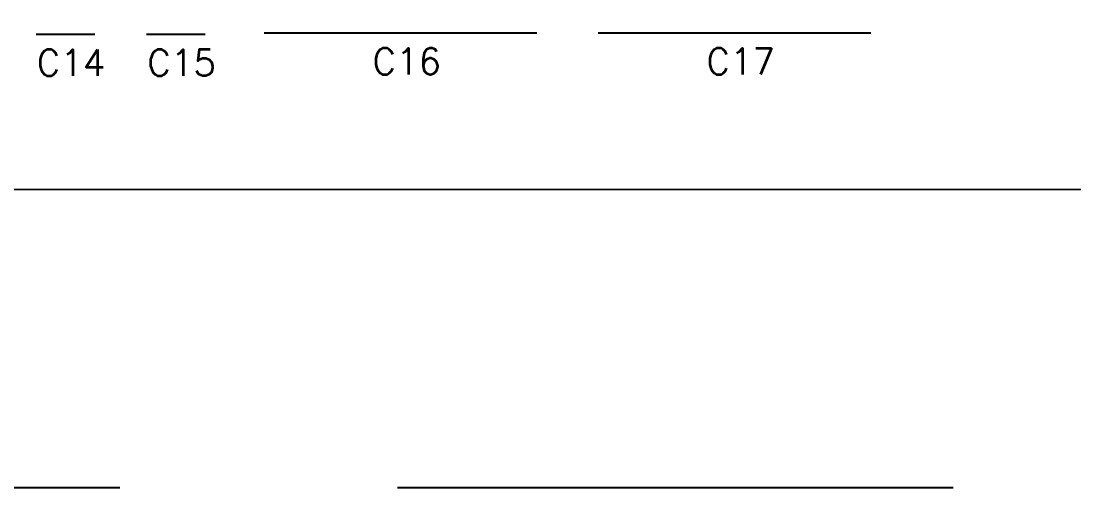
# Model space of a CAD drawing. Header units: inches. Extents: x 75782 to 87231, y -34126 to -18655.
# Drawn here: x 79016.2 to 79256.9, y -19951.6 to -19844.9 of the extents above; entities that cross this region are included whole.
import ezdxf

# ---------------------------------------------------------------- set-up
doc = ezdxf.new("R2010")
doc.units = ezdxf.units.IN
doc.header["$MEASUREMENT"] = 0
doc.linetypes.add('DASHED', pattern=[19.05, 12.7, -6.35])
doc.layers.add('TEXTOS', color=7, linetype='Continuous')
doc.styles.get("Standard").update_dxf_attribs({"font": 'ROMANS.SHX'})

msp = doc.modelspace()

# ---------------------------------------------------------------- linework, layer by layer
at = {"ltscale": 0.1}
for p, q in [((79019.63, -19847.85), (79033.06, -19847.85)), ((79044.9, -19847.85), (79058.32, -19847.85)), ((79071.8, -19847.53), (79134.12, -19847.53)), ((79148.14, -19847.53), (79210.46, -19847.53)), ((78393.2, -19883.02), (79487.99, -19883.49))]:
    msp.add_line(p, q, dxfattribs=at)
at = {"linetype": 'DASHED', "ltscale": 10}
msp.add_lwpolyline([(75961.35, -18972.04), (79991.25, -18972.04), (79991.25, -19951.61), (75961.35, -19951.61)], close=True, dxfattribs=at)

# ---------------------------------------------------------------- texts
at = {"layer": 'TEXTOS', "char_height": 6, "attachment_point": 1}
for s, width, insert in [('C14', 17.3529, (79019.79, -19851.39)), ('C15', 12.0814, (79045.06, -19851.39)), ('C16', 17.3027, (79096.52, -19851.08)), ('C17', 17.3027, (79172.86, -19851.08))]:
    msp.add_mtext_dynamic_manual_height_columns(s, width=width, gutter_width=1250, heights=[0], dxfattribs=dict(at, insert=insert))

doc.saveas('drawing.dxf')
